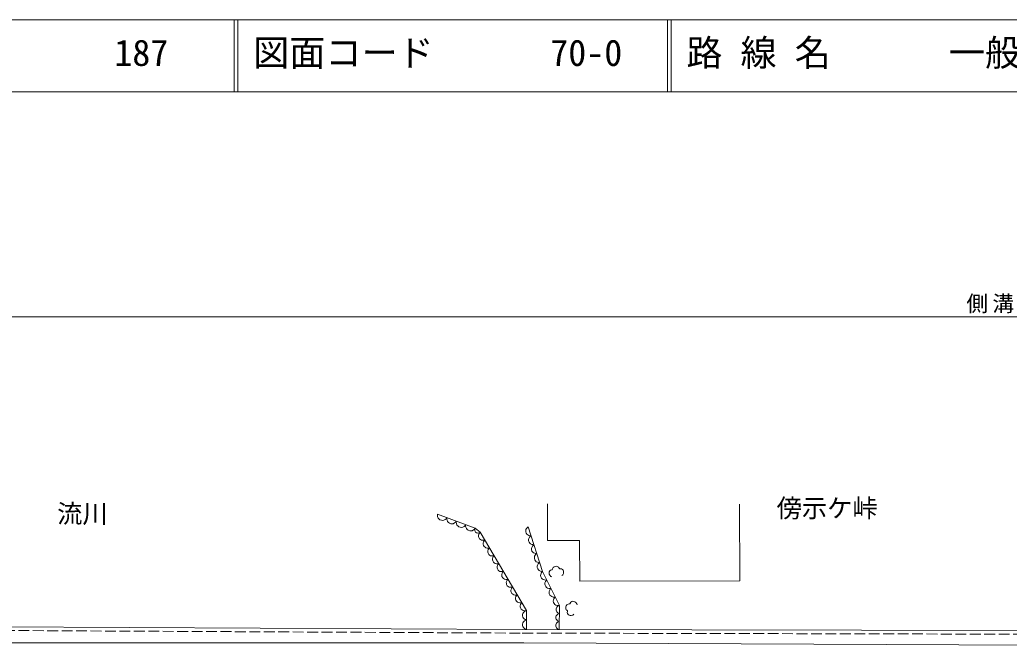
# Model space of a CAD drawing. Units: millimetres, scale not verified. Extents: x 7785 to 680000, y 20000 to 380000.
# Drawn here: x 88048 to 225092, y 293338 to 380000 of the extents above; entities that cross this region are included whole.
import ezdxf
from ezdxf.enums import TextEntityAlignment as Align

# ---------------------------------------------------------------- set-up
doc = ezdxf.new("R2010")
doc.units = ezdxf.units.MM
doc.header["$LTSCALE"] = 1000
doc.linetypes.add('USER2', pattern=[2, 1.5, -0.5])
doc.layers.add('S-SUV', color=7, linetype='Continuous', lineweight=13)
doc.styles.add('ＭＳ ゴシック', font='')
doc.styles.get('ＭＳ ゴシック').set_extended_font_data('MS Gothic')

msp = doc.modelspace()

# ---------------------------------------------------------------- linework, layer by layer
at = {"layer": 'S-SUV'}
for p, q in [((680000, 380000), (40000, 380000)), ((117750, 380000), (117750, 370000)), ((118250, 380000), (118250, 370000)), ((177750, 380000), (177750, 370000)), ((178250, 380000), (178250, 370000)), ((40000, 370000), (680000, 370000)), ((67700, 338838), (380649, 338838)), ((161123, 312936), (161138, 307833)), ((187787, 302271), (187756, 312871)), ((145894, 311476), (145887, 311307)), ((145887, 311307), (145918, 311151)), ((151116, 309536), (145894, 311476)), ((145918, 311151), (145992, 310960)), ((145992, 310960), (146106, 310828)), ((146106, 310828), (146241, 310722)), ((146241, 310722), (146444, 310647)), ((146444, 310647), (146615, 310639)), ((146615, 310639), (146788, 310664)), ((146788, 310664), (146969, 310761)), ((146969, 310761), (147091, 310860)), ((147091, 310860), (147199, 310991)), ((147199, 310991), (147192, 310822)), ((147192, 310822), (147223, 310666)), ((147223, 310666), (147297, 310475)), ((147297, 310475), (147412, 310343)), ((147412, 310343), (147547, 310238)), ((147547, 310238), (147749, 310162)), ((147749, 310162), (147921, 310154)), ((147921, 310154), (148094, 310179)), ((148094, 310179), (148274, 310276)), ((148274, 310276), (148397, 310375)), ((148397, 310375), (148505, 310506)), ((148505, 310506), (148498, 310337)), ((148498, 310337), (148529, 310181)), ((148529, 310181), (148603, 309990)), ((148603, 309990), (148717, 309859)), ((148717, 309859), (148853, 309753)), ((148853, 309753), (149055, 309677)), ((149399, 309694), (149580, 309791)), ((149580, 309791), (149702, 309890)), ((149702, 309890), (149810, 310021)), ((149810, 310021), (149803, 309853)), ((149803, 309853), (149835, 309696)), ((158477, 309735), (158350, 309643)), ((160466, 303568), (158477, 309735)), ((149055, 309677), (149227, 309669)), ((149227, 309669), (149399, 309694)), ((149835, 309696), (149908, 309505)), ((149908, 309505), (150023, 309374)), ((150023, 309374), (150158, 309268)), ((150158, 309268), (150361, 309192)), ((150361, 309192), (150532, 309184)), ((150532, 309184), (150705, 309209)), ((150705, 309209), (150886, 309306)), ((150886, 309306), (151008, 309405)), ((151008, 309405), (151116, 309536)), ((151079, 309435), (151067, 309335)), ((151067, 309335), (151075, 309205)), ((151075, 309205), (151119, 309103)), ((151116, 309536), (151079, 309435)), ((151812, 308989), (151116, 309536)), ((151119, 309103), (151180, 309012)), ((151180, 309012), (151288, 308928)), ((151288, 308928), (151391, 308889)), ((151391, 308889), (151500, 308871)), ((151500, 308871), (151628, 308894)), ((151644, 308747), (151588, 308571)), ((151588, 308571), (151593, 308413)), ((151593, 308413), (151628, 308261)), ((151628, 308894), (151721, 308931)), ((151712, 308874), (151644, 308747)), ((151812, 308989), (151712, 308874)), ((151721, 308931), (151812, 308989)), ((158228, 298146), (151812, 308989)), ((158157, 309366), (158126, 309206)), ((158126, 309206), (158127, 309047)), ((158127, 309047), (158189, 308855)), ((158254, 309530), (158157, 309366)), ((158189, 308855), (158282, 308725)), ((158350, 309643), (158254, 309530)), ((158282, 308725), (158399, 308614)), ((158399, 308614), (158574, 308537)), ((158574, 308537), (158717, 308505)), ((158748, 308409), (158651, 308297)), ((158717, 308505), (158875, 308501)), ((158875, 308501), (158748, 308409)), ((151628, 308261), (151727, 308093)), ((151727, 308093), (151843, 307990)), ((151843, 307990), (151979, 307909)), ((151979, 307909), (152161, 307874)), ((152161, 307874), (152303, 307874)), ((152286, 307663), (152229, 307486)), ((152229, 307486), (152235, 307328)), ((152235, 307328), (152269, 307177)), ((152269, 307177), (152369, 307009)), ((152353, 307790), (152286, 307663)), ((152303, 307874), (152454, 307905)), ((152454, 307905), (152353, 307790)), ((152369, 307009), (152485, 306906)), ((158555, 308133), (158524, 307973)), ((158524, 307973), (158525, 307813)), ((158525, 307813), (158586, 307622)), ((158651, 308297), (158555, 308133)), ((158586, 307622), (158679, 307492)), ((158679, 307492), (158797, 307380)), ((158797, 307380), (158972, 307304)), ((159049, 307063), (158952, 306899)), ((158972, 307304), (159115, 307272)), ((159146, 307176), (159049, 307063)), ((159115, 307272), (159273, 307268)), ((159273, 307268), (159146, 307176)), ((161138, 307833), (165580, 307846)), ((165580, 307846), (165597, 302205)), ((152485, 306906), (152621, 306825)), ((152621, 306825), (152802, 306790)), ((152802, 306790), (152945, 306790)), ((152928, 306578), (152871, 306402)), ((152871, 306402), (152876, 306244)), ((152876, 306244), (152911, 306093)), ((152911, 306093), (153010, 305925)), ((152995, 306706), (152928, 306578)), ((152945, 306790), (153095, 306820)), ((153095, 306820), (152995, 306706)), ((153010, 305925), (153127, 305821)), ((153127, 305821), (153262, 305741)), ((153262, 305741), (153444, 305705)), ((153444, 305705), (153587, 305706)), ((153636, 305622), (153569, 305494)), ((153587, 305706), (153737, 305736)), ((153737, 305736), (153636, 305622)), ((158952, 306899), (158922, 306740)), ((158922, 306740), (158923, 306580)), ((158923, 306580), (158984, 306389)), ((158984, 306389), (159077, 306259)), ((159077, 306259), (159195, 306147)), ((159195, 306147), (159370, 306070)), ((159350, 305666), (159320, 305506)), ((159447, 305830), (159350, 305666)), ((159370, 306070), (159513, 306038)), ((159544, 305942), (159447, 305830)), ((159513, 306038), (159671, 306035)), ((159671, 306035), (159544, 305942)), ((153569, 305494), (153512, 305318)), ((153512, 305318), (153518, 305160)), ((153518, 305160), (153553, 305009)), ((153553, 305009), (153652, 304840)), ((153652, 304840), (153768, 304737)), ((153768, 304737), (153904, 304656)), ((153904, 304656), (154086, 304621)), ((154086, 304621), (154228, 304621)), ((154211, 304410), (154154, 304233)), ((154278, 304537), (154211, 304410)), ((154228, 304621), (154379, 304652)), ((154379, 304652), (154278, 304537)), ((159320, 305506), (159321, 305346)), ((159321, 305346), (159382, 305155)), ((159382, 305155), (159475, 305025)), ((159475, 305025), (159593, 304913)), ((159593, 304913), (159767, 304837)), ((159748, 304432), (159718, 304273)), ((159718, 304273), (159718, 304113)), ((159845, 304596), (159748, 304432)), ((159767, 304837), (159911, 304805)), ((159941, 304709), (159845, 304596)), ((159911, 304805), (160068, 304801)), ((160068, 304801), (159941, 304709)), ((162194, 304252), (162074, 304202)), ((162343, 304270), (162194, 304252)), ((162501, 304254), (162343, 304270)), ((162670, 304153), (162501, 304254)), ((154154, 304233), (154160, 304076)), ((154160, 304076), (154194, 303924)), ((154194, 303924), (154294, 303756)), ((154294, 303756), (154410, 303653)), ((154410, 303653), (154545, 303572)), ((154545, 303572), (154727, 303537)), ((154727, 303537), (154870, 303537)), ((154852, 303326), (154796, 303149)), ((154796, 303149), (154801, 302991)), ((154801, 302991), (154836, 302840)), ((154920, 303453), (154852, 303326)), ((154870, 303537), (155020, 303568)), ((155020, 303568), (154920, 303453)), ((159718, 304113), (159780, 303922)), ((159780, 303922), (159873, 303792)), ((159873, 303792), (159991, 303680)), ((159991, 303680), (160165, 303603)), ((160165, 303603), (160309, 303571)), ((160199, 303149), (160193, 302984)), ((160193, 302984), (160217, 302823)), ((160272, 303328), (160199, 303149)), ((160352, 303456), (160272, 303328)), ((160309, 303571), (160466, 303568)), ((160466, 303568), (160352, 303456)), ((162804, 298843), (160466, 303568)), ((161388, 303505), (161368, 303341)), ((161368, 303341), (161386, 303187)), ((161386, 303187), (161445, 303038)), ((161454, 303628), (161388, 303505)), ((161445, 303038), (161586, 302874)), ((161558, 303722), (161454, 303628)), ((161708, 303775), (161558, 303722)), ((161586, 302874), (161749, 302813)), ((161787, 303785), (161708, 303775)), ((161838, 303912), (161787, 303785)), ((161865, 304016), (161838, 303912)), ((161930, 304104), (161865, 304016)), ((162074, 304202), (161930, 304104)), ((162766, 304024), (162670, 304153)), ((162845, 303913), (162766, 304024)), ((162919, 303922), (162845, 303913)), ((163082, 303906), (162919, 303922)), ((163206, 303841), (163082, 303906)), ((163114, 302978), (163258, 303077)), ((163299, 303736), (163206, 303841)), ((163258, 303077), (163356, 303270)), ((163353, 303582), (163299, 303736)), ((163372, 303428), (163353, 303582)), ((163356, 303270), (163372, 303428)), ((154836, 302840), (154935, 302672)), ((154935, 302672), (155051, 302569)), ((155051, 302569), (155187, 302488)), ((155187, 302488), (155369, 302453)), ((155369, 302453), (155511, 302453)), ((155494, 302241), (155437, 302065)), ((155437, 302065), (155443, 301907)), ((155443, 301907), (155477, 301756)), ((155477, 301756), (155577, 301588)), ((155561, 302369), (155494, 302241)), ((155511, 302453), (155662, 302483)), ((155662, 302483), (155561, 302369)), ((155577, 301588), (155693, 301484)), ((160217, 302823), (160308, 302640)), ((160308, 302640), (160421, 302523)), ((160421, 302523), (160556, 302428)), ((160556, 302428), (160743, 302377)), ((160743, 302377), (160891, 302366)), ((160784, 301968), (160777, 301803)), ((160777, 301803), (160801, 301642)), ((160857, 302147), (160784, 301968)), ((160801, 301642), (160892, 301459)), ((160937, 302275), (160857, 302147)), ((160891, 302366), (161051, 302386)), ((161051, 302386), (160937, 302275)), ((165597, 302205), (187787, 302271)), ((155693, 301484), (155829, 301404)), ((155829, 301404), (156010, 301368)), ((156010, 301368), (156153, 301369)), ((156136, 301157), (156079, 300981)), ((156079, 300981), (156084, 300823)), ((156084, 300823), (156119, 300672)), ((156119, 300672), (156218, 300503)), ((156203, 301285), (156136, 301157)), ((156153, 301369), (156303, 301399)), ((156303, 301399), (156203, 301285)), ((156218, 300503), (156335, 300400)), ((156335, 300400), (156470, 300319)), ((156470, 300319), (156652, 300284)), ((156652, 300284), (156795, 300284)), ((156844, 300200), (156777, 300073)), ((156795, 300284), (156945, 300315)), ((156945, 300315), (156844, 300200)), ((160892, 301459), (161005, 301342)), ((161005, 301342), (161140, 301247)), ((161140, 301247), (161327, 301196)), ((161327, 301196), (161476, 301185)), ((161368, 300786), (161362, 300621)), ((161362, 300621), (161386, 300461)), ((161441, 300966), (161368, 300786)), ((161386, 300461), (161476, 300277)), ((161521, 301094), (161441, 300966)), ((161476, 301185), (161635, 301205)), ((161476, 300277), (161589, 300161)), ((161635, 301205), (161521, 301094)), ((161589, 300161), (161725, 300066)), ((156777, 300073), (156720, 299896)), ((156720, 299896), (156726, 299739)), ((156726, 299739), (156761, 299587)), ((156761, 299587), (156860, 299419)), ((156860, 299419), (156976, 299316)), ((156976, 299316), (157112, 299235)), ((157112, 299235), (157294, 299200)), ((157294, 299200), (157436, 299200)), ((157419, 298989), (157362, 298812)), ((157362, 298812), (157368, 298654)), ((157486, 299116), (157419, 298989)), ((157436, 299200), (157587, 299231)), ((157587, 299231), (157486, 299116)), ((161725, 300066), (161912, 300015)), ((161912, 300015), (162060, 300004)), ((161953, 299605), (161946, 299440)), ((161946, 299440), (161970, 299279)), ((162025, 299785), (161953, 299605)), ((161970, 299279), (162061, 299096)), ((162106, 299912), (162025, 299785)), ((162060, 300004), (162219, 300024)), ((162061, 299096), (162174, 298979)), ((162219, 300024), (162106, 299912)), ((162174, 298979), (162309, 298884)), ((162309, 298884), (162496, 298834)), ((162496, 298834), (162645, 298823)), ((162675, 298803), (162566, 298738)), ((162645, 298823), (162804, 298843)), ((162804, 298843), (162675, 298803)), ((162754, 295507), (162804, 298843)), ((163733, 298804), (163683, 298663)), ((163818, 298939), (163733, 298804)), ((163983, 299044), (163818, 298939)), ((164142, 299072), (163983, 299044)), ((164277, 299093), (164142, 299072)), ((164302, 299164), (164277, 299093)), ((164389, 299303), (164302, 299164)), ((164503, 299384), (164389, 299303)), ((164638, 299421), (164503, 299384)), ((164801, 299400), (164638, 299421)), ((164947, 299348), (164801, 299400)), ((165081, 299263), (164947, 299348)), ((165210, 299089), (165081, 299263)), ((165233, 298916), (165210, 299089)), ((157368, 298654), (157402, 298503)), ((157402, 298503), (157502, 298335)), ((157502, 298335), (157618, 298232)), ((157618, 298232), (157753, 298151)), ((157725, 297745), (157676, 297591)), ((157676, 297591), (157676, 297387)), ((157676, 297387), (157725, 297233)), ((157804, 297890), (157725, 297745)), ((157753, 298151), (157935, 298116)), ((157949, 298018), (157804, 297890)), ((157935, 298116), (158078, 298116)), ((158077, 298097), (157949, 298018)), ((158228, 298146), (158077, 298097)), ((158078, 298116), (158228, 298146)), ((158228, 295517), (158228, 298146)), ((162357, 297398), (162313, 297268)), ((162330, 298380), (162327, 298208)), ((162327, 298208), (162367, 298076)), ((162374, 298510), (162330, 298380)), ((162425, 297519), (162357, 297398)), ((162367, 298076), (162432, 297953)), ((162442, 298631), (162374, 298510)), ((162549, 297626), (162425, 297519)), ((162432, 297953), (162553, 297843)), ((162566, 298738), (162442, 298631)), ((162659, 297691), (162549, 297626)), ((162553, 297843), (162660, 297777)), ((162787, 297731), (162659, 297691)), ((162660, 297777), (162787, 297731)), ((163683, 298663), (163674, 298534)), ((163674, 298534), (163697, 298361)), ((163697, 298361), (163747, 298263)), ((163747, 298263), (163828, 298192)), ((163828, 298192), (163919, 298090)), ((163892, 298015), (163873, 297857)), ((163873, 297857), (163909, 297722)), ((163919, 298090), (163892, 298015)), ((163909, 297722), (163991, 297608)), ((163991, 297608), (164128, 297517)), ((164128, 297517), (164274, 297464)), ((164274, 297464), (164433, 297450)), ((164433, 297450), (164643, 297502)), ((164643, 297502), (164771, 297622)), ((157725, 296431), (157676, 296276)), ((157676, 296276), (157676, 296073)), ((157676, 296073), (157725, 295918)), ((157725, 297233), (157804, 297088)), ((157804, 296575), (157725, 296431)), ((157804, 297088), (157949, 296960)), ((157949, 296704), (157804, 296575)), ((157949, 296960), (158077, 296884)), ((158077, 296782), (157949, 296704)), ((158077, 296884), (158228, 296832)), ((158228, 296832), (158077, 296782)), ((162297, 296156), (162294, 295984)), ((162340, 296286), (162297, 296156)), ((162313, 297268), (162311, 297096)), ((162311, 297096), (162350, 296964)), ((162409, 296408), (162340, 296286)), ((162350, 296964), (162415, 296841)), ((162533, 296514), (162409, 296408)), ((162415, 296841), (162536, 296731)), ((162642, 296579), (162533, 296514)), ((162536, 296731), (162643, 296665)), ((162771, 296619), (162642, 296579)), ((162643, 296665), (162771, 296619)), ((67860, 295964), (157644, 295518)), ((157644, 295518), (230812, 295358)), ((157725, 295918), (157804, 295773)), ((157804, 295773), (157949, 295645)), ((157949, 295645), (158077, 295570)), ((158077, 295570), (158228, 295517)), ((162294, 295984), (162334, 295853)), ((162334, 295853), (162399, 295729)), ((162399, 295729), (162519, 295619)), ((162519, 295619), (162627, 295554)), ((162627, 295554), (162754, 295507)), ((67881, 293639), (157863, 293681)), ((157863, 293681), (228941, 293338))]:
    msp.add_line(p, q, dxfattribs=at)
at = {"layer": 'S-SUV', "linetype": 'USER2'}
for p, q in [((67857, 295464), (157643, 295018)), ((157643, 295018), (230810, 294858))]:
    msp.add_line(p, q, dxfattribs=at)

# ---------------------------------------------------------------- texts
at = {"layer": 'S-SUV', "style": 'ＭＳ ゴシック'}
for s, height, p in [('187', 3666, (101142, 372500)), ('図面コード', 3666, (120380, 372500)), ('70-0', 3666, (161521, 372500)), ('路 線 名', 3666, (180380, 372500)), ('一般国道187号', 3666, (216734, 372500)), ('傍示ケ峠', 2566, (192877, 310283)), ('流川', 2566, (93218, 309522))]:
    msp.add_text(s, height=height, dxfattribs=at).set_placement(p, align=Align.BOTTOM_LEFT)
at = {"layer": 'S-SUV', "insert": (219164, 339338), "char_height": 2199, "attachment_point": 7, "style": 'ＭＳ ゴシック'}
msp.add_mtext('\\T1.2;側溝\\~L=312.0', dxfattribs=at)

doc.saveas('drawing.dxf')
